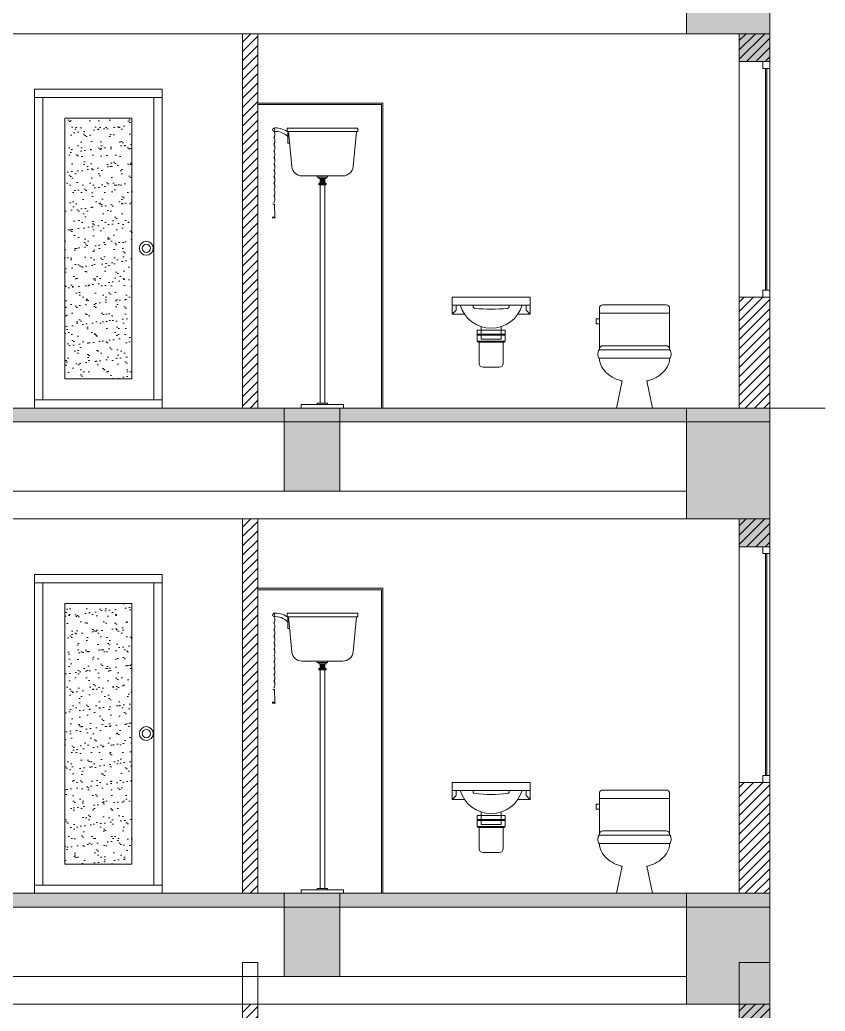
# Model space of a CAD drawing. Header units: millimetres. Extents: x -51 to 151, y -74 to 104.
# Drawn here: x 95.46 to 101.27, y -37.7 to -30.55 of the extents above; entities that cross this region are included whole.
import ezdxf

# ---------------------------------------------------------------- set-up
doc = ezdxf.new("R2010")
doc.units = ezdxf.units.MM
doc.header["$LTSCALE"] = 15
doc.layers.add('Akira01', color=7, linetype='Continuous')
doc.layers.add('Akira02', color=8, linetype='Continuous')

# ---------------------------------------------------------------- blocks, each defined once
blk = doc.blocks.new('Indoor')
at = {"lineweight": 5}
h = blk.add_hatch(dxfattribs=at)
h.set_pattern_fill('AR-SAND', color=153, scale=53.726984, style=0)
h.set_pattern_definition([(37.5, (631289.6, 71959.21), (-3.38444, 103.52243), [0, -81.66502, 0, -91.33587, 0, -87.30635]), (7.5, (631289.6, 71959.21), (95.08476, 151.6254), [0, -44.05613, 0, -73.60597, 0, -28.20667]), (327.5, (631223.515, 71959.21), (167.31345, 0.30404), [0, -26.86349, 0, -96.70857, 0, -126.25841]), (317.5, (631223.52, 71959.21), (161.51012, 47.15486), [0, -13.43175, 0, -63.39784, 0, -72.53143])])
h.paths.add_polyline_path([(662274.6, 13944), (662758.1, 13944), (662758.1, 15824.4), (662274.6, 15824.4)])
at = {"color": 7, "lineweight": 5}
for p, q in [((662976.4, 16034.4), (662056.4, 16034.4)), ((662056.4, 16034.4), (662056.4, 13734.4)), ((662976.4, 13734.4), (662976.4, 16034.4)), ((662976.4, 15974.4), (662056.4, 15974.4)), ((662116.4, 15974.4), (662116.4, 13794.4)), ((662916.4, 13794.4), (662916.4, 15974.4)), ((662274.6, 15824.4), (662274.6, 13944)), ((662758.1, 15824.4), (662274.6, 15824.4)), ((662758.1, 13944), (662758.1, 15824.4)), ((662274.6, 13944), (662758.1, 13944)), ((662056.4, 13794.4), (662976.4, 13794.4)), ((662056.4, 13734.4), (662976.4, 13734.4))]:
    blk.add_line(p, q, dxfattribs=at)
at = {"linetype": 'Continuous', "lineweight": 5}
blk.add_lwpolyline([(662758.1, 13944), (662274.6, 13944)], dxfattribs=at)
at = {"color": 7, "lineweight": 5}
for radius in [50, 30]:
    blk.add_circle((662861.5, 14886.4), radius, dxfattribs=at)
blk = doc.blocks.new('asdaw')
at = {"layer": 'Akira01', "lineweight": 9}
for p, q in [((712292.2, -38319.8), (712802.2, -38319.8)), ((712292.2, -38319.8), (712292.2, -38344.8)), ((712802.2, -38319.8), (712802.2, -38344.8)), ((712292.2, -38344.8), (712802.2, -38344.8)), ((712302.2, -38344.8), (712325.8, -38596.9)), ((712792.2, -38344.8), (712768.5, -38596.9)), ((712797.7, -38344.8), (712797.7, -38429.3)), ((712797.7, -38429.3), (712784.2, -38429.3)), ((712400.5, -38664.8), (712693.9, -38664.8)), ((712510.2, -38664.8), (712510.2, -38674.8)), ((712510.2, -38674.8), (712584.2, -38674.8)), ((712520.2, -38674.8), (712520.2, -38684.8)), ((712574.2, -38674.8), (712574.2, -38684.8)), ((712584.2, -38664.8), (712584.2, -38674.8)), ((712520.2, -38684.8), (712574.2, -38684.8)), ((712520.2, -38718.6), (712574.2, -38718.6)), ((712520.2, -38728.6), (712520.2, -38718.6)), ((712520.2, -38728.6), (712574.2, -38728.6)), ((712524.2, -38728.6), (712524.2, -38718.6)), ((712529.2, -38728.6), (712529.2, -38718.6)), ((712530.2, -38684.8), (712530.2, -38718.6)), ((712530.2, -38689.8), (712564.2, -38689.8)), ((712530.2, -38694.8), (712564.2, -38694.8)), ((712530.2, -38699.8), (712564.2, -38699.8)), ((712530.2, -38704.8), (712564.2, -38704.8)), ((712530.2, -38709.8), (712564.2, -38709.8)), ((712530.2, -38714.8), (712564.2, -38714.8)), ((712530.2, -38728.6), (712530.2, -40304.8)), ((712534.2, -38728.6), (712534.2, -38718.6)), ((712539.2, -38728.6), (712539.2, -38718.6)), ((712544.2, -38728.6), (712544.2, -38718.6)), ((712549.2, -38728.6), (712549.2, -38718.6)), ((712554.2, -38728.6), (712554.2, -38718.6)), ((712559.2, -38728.6), (712559.2, -38718.6)), ((712564.2, -38684.8), (712564.2, -38718.6)), ((712564.2, -38728.6), (712564.2, -38718.6)), ((712564.2, -38728.6), (712564.2, -40304.8)), ((712569.2, -38728.6), (712569.2, -38718.6)), ((712574.2, -38728.6), (712574.2, -38718.6)), ((712893.2, -38868.5), (712889.5, -38961.9)), ((712893.2, -38868.5), (712905.2, -38868.5)), ((712889.2, -38961.9), (712909.2, -38961.9)), ((712889.2, -38968.5), (712909.2, -38968.5)), ((712394.8, -40314.8), (712699.5, -40314.8)), ((712510.2, -40304.8), (712584.2, -40304.8)), ((712510.2, -40304.8), (712510.2, -40314.8)), ((712584.2, -40304.8), (712584.2, -40314.8)), ((712395, -40339.4), (712699.7, -40339.4))]:
    blk.add_line(p, q, dxfattribs=at)
blk.add_circle((712898.4, -38332.4), 8.69, dxfattribs=at)
for centre, radius, start, end in [((712885.2, -38465.1), 146.1, 83.33512, 124.63102), ((712885.2, -38465.1), 121.1, 83.33512, 136.2581), ((712970.5, -38364.3), 79.9, 172.43195, 180), ((712970.5, -38364.3), 79.9, 180, 187.56805), ((712934.8, -38359.6), 43.9, 162.21611, 172.43195), ((712934.8, -38369.1), 43.9, 187.56805, 197.78389), ((712934.8, -38408), 43.9, 162.21611, 172.43195), ((712912.5, -38352.4), 20.5, 142.24686, 162.21611), ((712912.5, -38376.2), 20.5, 197.78389, 217.75314), ((712912.5, -38400.9), 20.5, 142.24686, 162.21611), ((712970.5, -38412.8), 79.9, 172.43195, 180), ((712970.5, -38412.8), 79.9, 180, 187.56805), ((712970.5, -38461.7), 79.9, 172.43195, 180), ((712970.5, -38461.7), 79.9, 180, 187.56805), ((712934.8, -38417.5), 43.9, 187.56805, 197.78389), ((712934.8, -38457), 43.9, 162.21611, 172.43195), ((712912.5, -38424.7), 20.5, 197.78389, 217.75314), ((712912.5, -38449.8), 20.5, 142.24686, 162.21611), ((712970.5, -38510.6), 79.9, 172.43195, 180), ((712970.5, -38510.6), 79.9, 180, 187.56805), ((712934.8, -38466.4), 43.9, 187.56805, 197.78389), ((712934.8, -38505.9), 43.9, 162.21611, 172.43195), ((712934.8, -38515.4), 43.9, 187.56805, 197.78389), ((712934.8, -38550.9), 43.9, 162.21611, 172.43195), ((712912.5, -38473.6), 20.5, 197.78389, 217.75314), ((712912.5, -38498.7), 20.5, 142.24686, 162.21611), ((712912.5, -38522.5), 20.5, 197.78389, 217.75314), ((712912.5, -38543.8), 20.5, 142.24686, 162.21611), ((712400.5, -38589.8), 75, 185.35583, 270), ((712693.9, -38589.8), 75, 270, 354.64417), ((712970.5, -38555.7), 79.9, 172.43195, 180), ((712970.5, -38555.7), 79.9, 180, 187.56805), ((712970.5, -38601.7), 79.9, 172.43195, 180), ((712970.5, -38601.7), 79.9, 180, 187.56805), ((712934.8, -38560.4), 43.9, 187.56805, 197.78389), ((712934.8, -38596.9), 43.9, 162.21611, 172.43195), ((712912.5, -38567.6), 20.5, 197.78389, 217.75314), ((712912.5, -38589.8), 20.5, 142.24686, 162.21611), ((712970.5, -38646.7), 79.9, 172.43195, 180), ((712970.5, -38646.7), 79.9, 180, 187.56805), ((712934.8, -38606.4), 43.9, 187.56805, 197.78389), ((712934.8, -38642), 43.9, 162.21611, 172.43195), ((712934.8, -38651.5), 43.9, 187.56805, 197.78389), ((712934.8, -38689.9), 43.9, 162.21611, 172.43195), ((712912.5, -38613.6), 20.5, 197.78389, 217.75314), ((712912.5, -38634.8), 20.5, 142.24686, 162.21611), ((712912.5, -38658.6), 20.5, 197.78389, 217.75314), ((712912.5, -38682.7), 20.5, 142.24686, 162.21611), ((712970.5, -38694.6), 79.9, 172.43195, 180), ((712970.5, -38694.6), 79.9, 180, 187.56805), ((712970.5, -38740.6), 79.9, 172.43195, 180), ((712970.5, -38740.6), 79.9, 180, 187.56805), ((712934.8, -38699.4), 43.9, 187.56805, 197.78389), ((712934.8, -38735.9), 43.9, 162.21611, 172.43195), ((712934.8, -38745.4), 43.9, 187.56805, 197.78389), ((712912.5, -38706.5), 20.5, 197.78389, 217.75314), ((712912.5, -38728.7), 20.5, 142.24686, 162.21611), ((712970.5, -38785.7), 79.9, 172.43195, 180), ((712970.5, -38785.7), 79.9, 180, 187.56805), ((712970.5, -38832.6), 79.9, 172.43195, 180), ((712934.8, -38780.9), 43.9, 162.21611, 172.43195), ((712934.8, -38790.4), 43.9, 187.56805, 197.78389), ((712934.8, -38827.9), 43.9, 162.21611, 172.43195), ((712912.5, -38752.5), 20.5, 197.78389, 217.75314), ((712912.5, -38773.8), 20.5, 142.24686, 162.21611), ((712912.5, -38797.6), 20.5, 197.78389, 217.75314), ((712912.5, -38820.7), 20.5, 142.24686, 162.21611), ((712970.5, -38832.6), 79.9, 180, 187.56805), ((712934.8, -38837.4), 43.9, 187.56805, 197.78389), ((712912.5, -38844.5), 20.5, 197.78389, 217.75314), ((712899.2, -38888.2), 20.6, 73.10685, 106.89315), ((712898.9, -38965.2), 10.2, 161.17882, 198.82118), ((712739.6, -40324.3), 345, 178.42802, 182.50286), ((712354.7, -40324.3), 345, 357.49714, 1.57198)]:
    blk.add_arc(centre, radius, start, end, dxfattribs=at)
blk = doc.blocks.new('qweqer')
at = {"layer": 'Akira01', "lineweight": 9}
for p, q in [((749784.4, 228148.5), (749784.4, 228398.5)), ((750184.4, 228418.5), (749804.4, 228418.5)), ((750204.4, 228148.5), (750204.4, 228398.5)), ((749784.4, 228148.5), (749784.4, 228153.5)), ((750184.4, 228173.5), (749804.4, 228173.5)), ((750204.4, 228148.5), (750204.4, 228153.5)), ((749920, 227962.4), (749886.1, 227800.5)), ((750068.9, 227962.4), (750102.8, 227800.5)), ((749886.1, 227800.5), (750102.8, 227800.5))]:
    blk.add_line(p, q, dxfattribs=at)
for points in [[(749784.4, 228148.5, 0.218761), (749781.7, 228147.2, 0.09219), (749778.2, 228141.2, 0.048885), (749776.3, 228133.7, 0.036571), (749775.6, 228123.5, 0.036571), (749776.3, 228113.3, 0.048885), (749778.2, 228105.8, 0.09219), (749781.7, 228099.8, 0.218761), (749784.4, 228098.5, 0.218761)], [(750204.4, 228148.5, -0.218761), (750207.2, 228147.2, -0.09219), (750210.7, 228141.2, -0.048885), (750212.6, 228133.7, -0.036571), (750213.3, 228123.5, -0.036571), (750212.6, 228113.3, -0.048885), (750210.7, 228105.8, -0.09219), (750207.2, 228099.8, -0.218761), (750204.4, 228098.5, -0.218761)], [(749784.4, 228098.5, 0.135602), (749799, 228045.9, 0.106923), (749845.9, 227995.7, 0.081757), (749911.1, 227964.8, 0.00758), (749920, 227962.4, 0.06994)], [(750068.9, 227962.4, 0.00758), (750077.8, 227964.8, 0.081757), (750142.9, 227995.7, 0.106923), (750189.9, 228045.9, 0.135602), (750204.4, 228098.5, 0.135602)]]:
    blk.add_lwpolyline(points, format="xyb", dxfattribs=at)
for centre, start, end in [((749804.4, 228398.5), 90, 180), ((750184.4, 228398.5), 0, 90), ((749804.4, 228153.5), 90, 180), ((750184.4, 228153.5), 0, 90)]:
    blk.add_arc(centre, 20, start, end, dxfattribs=at)
at = {"layer": 'Akira02', "lineweight": 9}
for p, q in [((750204.4, 228368.5), (749784.4, 228368.5)), ((750204.4, 228333.7), (750224.4, 228333.7)), ((750224.4, 228333.7), (750224.4, 228303.7)), ((750224.4, 228303.7), (750204.4, 228303.7)), ((750204.4, 228148.5), (749784.4, 228148.5)), ((750204.4, 228098.5), (749784.4, 228098.5))]:
    blk.add_line(p, q, dxfattribs=at)
blk = doc.blocks.new('adawwqwe')
at = {"layer": 'Akira01', "lineweight": 9}
for p, q in [((746781.7, 237250.5), (747171.7, 237250.5)), ((746781.7, 237250.5), (746781.7, 237165.5)), ((746781.7, 237250.5), (746781.7, 237165.5)), ((746781.7, 237250.5), (747171.7, 237250.5)), ((746781.7, 237210.5), (747171.7, 237210.5)), ((746781.7, 237210.5), (747171.7, 237210.5)), ((747171.7, 237250.5), (747171.7, 237165.5)), ((747171.7, 237250.5), (747171.7, 237165.5)), ((746843.4, 237165.5), (746781.7, 237165.5)), ((746843.4, 237165.5), (746781.7, 237165.5)), ((747110, 237165.5), (747171.7, 237165.5)), ((747110, 237165.5), (747171.7, 237165.5)), ((747171.7, 237165.5), (747151.7, 237185.5)), ((747046.7, 237085.5), (746906.7, 237085.5)), ((746906.7, 237085.5), (746906.7, 237030.5)), ((746906.7, 237085.5), (746906.7, 237030.5)), ((746926.7, 237103.4), (746926.7, 237085.5)), ((746926.7, 237103.4), (746926.7, 237085.5)), ((746926.7, 237085.5), (746926.7, 237040.5)), ((747026.7, 237103.4), (747026.7, 237085.5)), ((747026.7, 237103.4), (747026.7, 237085.5)), ((747026.7, 237085.5), (747026.7, 237040.5)), ((747046.7, 237085.5), (747046.7, 237030.5)), ((747046.7, 237085.5), (747046.7, 237030.5)), ((746916.7, 237025.5), (746916.7, 236920.5)), ((746916.7, 237025.5), (746916.7, 236920.5)), ((747026.7, 237040.5), (746926.7, 237040.5)), ((747036.7, 237025.5), (747036.7, 236920.5)), ((747036.7, 237025.5), (747036.7, 236920.5)), ((747016.7, 236900.5), (746936.7, 236900.5)), ((747016.7, 236900.5), (746936.7, 236900.5))]:
    blk.add_line(p, q, dxfattribs=at)
for centre, radius, start, end in [((746976.7, 237257.5), 162, 196.8528, 343.1472), ((746976.7, 237257.5), 162, 196.8528, 343.1472), ((746911.7, 237030.5), 5, 180, 270), ((746911.7, 237030.5), 5, 180, 270), ((747041.7, 237030.5), 5, 270, 0), ((747041.7, 237030.5), 5, 270, 0), ((746936.7, 236920.5), 20, 180, 270), ((746936.7, 236920.5), 20, 180, 270), ((747016.7, 236920.5), 20, 270, 0), ((747016.7, 236920.5), 20, 270, 0)]:
    blk.add_arc(centre, radius, start, end, dxfattribs=at)
at = {"layer": 'Akira02', "lineweight": 9}
for p, q in [((746801.7, 237210.5), (746801.7, 237185.5)), ((747151.7, 237210.5), (747151.7, 237185.5)), ((746781.7, 237165.5), (746801.7, 237185.5)), ((747046.7, 237085.5), (746906.7, 237085.5)), ((747046.7, 237065.5), (746906.7, 237065.5)), ((747046.7, 237060.5), (746906.7, 237060.5)), ((747046.7, 237030.5), (746906.7, 237030.5)), ((747041.7, 237025.5), (746911.7, 237025.5)), ((747041.7, 237025.5), (746911.7, 237025.5))]:
    blk.add_line(p, q, dxfattribs=at)
for centre, radius, start, end in [((746896.7, 237204.5), 10, 143.1122, 264.2788), ((747056.7, 237204.5), 10, 275.7212, 36.8878), ((746976.7, 238003), 812.5, 264.2788, 275.7212)]:
    blk.add_arc(centre, radius, start, end, dxfattribs=at)

msp = doc.modelspace()

# ---------------------------------------------------------------- hatches: boundary and pattern name
at = {"linetype": 'Continuous', "lineweight": 13}
h = msp.add_hatch(color=256, dxfattribs=at)
h.dxf.hatch_style = 1
h.paths.add_polyline_path([(100.2663, -30.6473), (100.8663, -30.6473), (100.8663, -29.8473), (100.2663, -29.8473)])
at = {"linetype": 'Continuous', "lineweight": 13, "true_color": 0xb64b2b}
h = msp.add_hatch(dxfattribs=at)
h.set_pattern_fill('ANSI31', color=15, scale=0.015)
h.set_pattern_definition([(45, (-640.055973, -31.80791), (-0.0336759605, 0.0336759605), [])])
h.paths.add_polyline_path([(69.4863, -32.5473), (69.2663, -32.5473), (69.2663, -33.3473), (69.4863, -33.3473)])
h.paths.add_polyline_path([(69.4863, -30.6473), (69.2663, -30.6473), (69.2663, -30.8473), (69.3163, -30.8473), (69.4863, -30.8473)])
h.paths.add_polyline_path([(73.0663, -30.6473), (72.9563, -30.6473), (72.9563, -33.3473), (73.0663, -33.3473)])
h.paths.add_polyline_path([(80.7363, -30.6473), (80.6263, -30.6473), (80.6263, -30.9473), (80.7363, -30.9473)])
h.paths.add_polyline_path([(89.5063, -30.6473), (89.3963, -30.6473), (89.3963, -30.9473), (89.5063, -30.9473)])
h.paths.add_polyline_path([(97.1763, -30.6473), (97.0663, -30.6473), (97.0663, -33.3473), (97.1763, -33.3473)])
h.paths.add_polyline_path([(100.8663, -32.5473), (100.8163, -32.5473), (100.6463, -32.5473), (100.6463, -33.3473), (100.8663, -33.3473)])
h.paths.add_polyline_path([(100.8663, -30.6473), (100.6463, -30.6473), (100.6463, -30.8473), (100.8663, -30.8473)])
at = {"linetype": 'Continuous', "lineweight": 13}
h = msp.add_hatch(color=256, dxfattribs=at)
h.dxf.hatch_style = 1
h.paths.add_polyline_path([(100.6463, -30.6473), (100.8663, -30.6473), (100.8663, -30.8473), (100.6463, -30.8473)])
h = msp.add_hatch(color=143, dxfattribs=at)
h.dxf.hatch_style = 1
h.paths.add_polyline_path([(100.8463, -32.4973), (100.8463, -30.8973), (100.8363, -30.8973), (100.8363, -32.4973)])
h = msp.add_hatch(color=256, dxfattribs=at)
h.dxf.hatch_style = 1
h.paths.add_polyline_path([(69.2675, -33.3473), (69.2675, -33.4473), (100.8675, -33.4473), (100.8675, -33.5473), (100.8675, -33.3473)])
h = msp.add_hatch(color=256, dxfattribs=at)
h.dxf.hatch_style = 1
h.paths.add_polyline_path([(97.3663, -33.9473), (97.7663, -33.9473), (97.7663, -33.3473), (97.3663, -33.3473)])
h = msp.add_hatch(color=256, dxfattribs=at)
h.dxf.hatch_style = 1
h.paths.add_polyline_path([(100.2663, -34.1473), (100.8663, -34.1473), (100.8663, -33.3473), (100.2663, -33.3473)])
at = {"linetype": 'Continuous', "lineweight": 13, "true_color": 0xb64b2b}
h = msp.add_hatch(dxfattribs=at)
h.set_pattern_fill('ANSI31', color=15, scale=0.015)
h.set_pattern_definition([(45, (-640.055973, -35.30791), (-0.0336759605, 0.0336759605), [])])
h.paths.add_polyline_path([(69.4863, -36.0473), (69.2663, -36.0473), (69.2663, -36.8473), (69.4863, -36.8473)])
h.paths.add_polyline_path([(69.4863, -34.1473), (69.2663, -34.1473), (69.2663, -34.3473), (69.3163, -34.3473), (69.4863, -34.3473)])
h.paths.add_polyline_path([(73.0663, -34.1473), (72.9563, -34.1473), (72.9563, -36.8473), (73.0663, -36.8473)])
h.paths.add_polyline_path([(80.7363, -34.1473), (80.6263, -34.1473), (80.6263, -34.4473), (80.7363, -34.4473)])
h.paths.add_polyline_path([(89.5063, -34.1473), (89.3963, -34.1473), (89.3963, -34.4473), (89.5063, -34.4473)])
h.paths.add_polyline_path([(97.1763, -34.1473), (97.0663, -34.1473), (97.0663, -36.8473), (97.1763, -36.8473)])
h.paths.add_polyline_path([(100.8663, -36.0473), (100.8163, -36.0473), (100.6463, -36.0473), (100.6463, -36.8473), (100.8663, -36.8473)])
h.paths.add_polyline_path([(100.8663, -34.1473), (100.6463, -34.1473), (100.6463, -34.3473), (100.8663, -34.3473)])
at = {"linetype": 'Continuous', "lineweight": 13}
h = msp.add_hatch(color=256, dxfattribs=at)
h.dxf.hatch_style = 1
h.paths.add_polyline_path([(100.6463, -34.1473), (100.8663, -34.1473), (100.8663, -34.3473), (100.6463, -34.3473)])
h = msp.add_hatch(color=143, dxfattribs=at)
h.dxf.hatch_style = 1
h.paths.add_polyline_path([(100.8463, -35.9973), (100.8463, -34.3973), (100.8363, -34.3973), (100.8363, -35.9973)])
h = msp.add_hatch(color=256, dxfattribs=at)
h.dxf.hatch_style = 1
h.paths.add_polyline_path([(69.2663, -36.8473), (69.2663, -36.9473), (100.8663, -36.9473), (100.8663, -37.0473), (100.8663, -36.8473)])
h = msp.add_hatch(color=256, dxfattribs=at)
h.dxf.hatch_style = 1
h.paths.add_polyline_path([(97.3663, -37.4473), (97.7663, -37.4473), (97.7663, -36.8473), (97.3663, -36.8473)])
h = msp.add_hatch(color=256, dxfattribs=at)
h.dxf.hatch_style = 1
h.paths.add_polyline_path([(97.3663, -37.4473), (97.7663, -37.4473), (97.7663, -36.8473), (97.3663, -36.8473)])
h = msp.add_hatch(color=256, dxfattribs=at)
h.dxf.hatch_style = 1
h.paths.add_polyline_path([(100.2663, -37.6473), (100.8663, -37.6473), (100.8663, -36.8473), (100.2663, -36.8473)])
h = msp.add_hatch(color=256, dxfattribs=at)
h.dxf.hatch_style = 1
h.paths.add_polyline_path([(100.2663, -37.6473), (100.8663, -37.6473), (100.8663, -36.8473), (100.2663, -36.8473)])
h = msp.add_hatch(color=256, dxfattribs=at)
h.dxf.hatch_style = 1
h.paths.add_polyline_path([(100.6463, -37.3473), (100.8663, -37.3473), (100.8663, -37.8473), (100.6463, -37.8473)])
at = {"linetype": 'Continuous', "lineweight": 13, "true_color": 0xb64b2b}
h = msp.add_hatch(dxfattribs=at)
h.set_pattern_fill('ANSI31', color=15, scale=0.015)
h.set_pattern_definition([(45, (-640.055973, -38.80791), (-0.0336759605, 0.0336759605), [])])
h.paths.add_polyline_path([(69.4863, -39.5473), (69.2663, -39.5473), (69.2663, -40.3473), (69.4863, -40.3473)])
h.paths.add_polyline_path([(69.4863, -37.6473), (69.2663, -37.6473), (69.2663, -37.8473), (69.3163, -37.8473), (69.4863, -37.8473)])
h.paths.add_polyline_path([(73.0663, -37.6473), (72.9563, -37.6473), (72.9563, -40.3473), (73.0663, -40.3473)])
h.paths.add_polyline_path([(80.7363, -37.6473), (80.6263, -37.6473), (80.6263, -37.9473), (80.7363, -37.9473)])
h.paths.add_polyline_path([(89.5063, -37.6473), (89.3963, -37.6473), (89.3963, -37.9473), (89.5063, -37.9473)])
h.paths.add_polyline_path([(97.1763, -37.6473), (97.0663, -37.6473), (97.0663, -40.6473), (97.1763, -40.6473)])
h.paths.add_polyline_path([(100.8663, -39.5473), (100.8163, -39.5473), (100.6463, -39.5473), (100.6463, -40.3473), (100.8663, -40.3473)])
h.paths.add_polyline_path([(100.8663, -37.6473), (100.6463, -37.6473), (100.6463, -37.8473), (100.8663, -37.8473)])

# ---------------------------------------------------------------- linework, layer by layer
at = {"linetype": 'Continuous', "lineweight": 13}
for p, q in [((100.8663, -65.6473), (100.8663, -26.3473)), ((100.8663, -33.3473), (100.8663, -29.9473)), ((100.8663, -33.3473), (100.8663, -29.9473)), ((100.8663, -36.8473), (100.8663, -33.4473)), ((100.8663, -36.8473), (100.8663, -33.4473))]:
    msp.add_line(p, q, dxfattribs=at)
for points in [[(100.2663, -30.6473), (100.8663, -30.6473), (100.8663, -29.8473), (100.2663, -29.8473)], [(97.0663, -33.3473), (97.1763, -33.3473), (97.1763, -30.6473), (97.0663, -30.6473)], [(100.6463, -33.3473), (100.8663, -33.3473), (100.8663, -30.6473), (100.6463, -30.6473)], [(100.6463, -30.6473), (100.8663, -30.6473), (100.8663, -30.8473), (100.6463, -30.8473)], [(100.8663, -32.5473), (100.6463, -32.5473), (100.6463, -30.8473), (100.8663, -30.8473)], [(97.3663, -33.9473), (97.7663, -33.9473), (97.7663, -33.3473), (97.3663, -33.3473)], [(100.2663, -34.1473), (100.8663, -34.1473), (100.8663, -33.3473), (100.2663, -33.3473)], [(97.0663, -36.8473), (97.1763, -36.8473), (97.1763, -34.1473), (97.0663, -34.1473)], [(100.6463, -36.8473), (100.8663, -36.8473), (100.8663, -34.1473), (100.6463, -34.1473)], [(100.6463, -34.1473), (100.8663, -34.1473), (100.8663, -34.3473), (100.6463, -34.3473)], [(100.8663, -36.0473), (100.6463, -36.0473), (100.6463, -34.3473), (100.8663, -34.3473)], [(97.3663, -37.4473), (97.7663, -37.4473), (97.7663, -36.8473), (97.3663, -36.8473)], [(97.3663, -37.4473), (97.7663, -37.4473), (97.7663, -36.8473), (97.3663, -36.8473)], [(100.2663, -37.6473), (100.8663, -37.6473), (100.8663, -36.8473), (100.2663, -36.8473)], [(100.2663, -37.6473), (100.8663, -37.6473), (100.8663, -36.8473), (100.2663, -36.8473)], [(97.0663, -40.3473), (97.1763, -40.3473), (97.1763, -37.3473), (97.0663, -37.3473)], [(100.6463, -37.3473), (100.8663, -37.3473), (100.8663, -37.8473), (100.6463, -37.8473)], [(100.6463, -40.3473), (100.8663, -40.3473), (100.8663, -37.6473), (100.6463, -37.6473)]]:
    msp.add_lwpolyline(points, close=True, dxfattribs=at)
for points in [[(94.8663, -30.6473), (100.2663, -30.6473)], [(100.8663, -30.8473), (100.8663, -30.8973), (100.8163, -30.8973), (100.8163, -30.8473), (100.8663, -30.8473)], [(100.8663, -32.5473), (100.8663, -32.4973), (100.8163, -32.4973), (100.8163, -32.5473), (100.8663, -32.5473)], [(69.2663, -33.3473), (101.2663, -33.3473)], [(100.8663, -33.4473), (69.2663, -33.4473)], [(94.8663, -33.9473), (100.2663, -33.9473)], [(94.8663, -34.1473), (100.2663, -34.1473)], [(100.8663, -34.3473), (100.8663, -34.3973), (100.8163, -34.3973), (100.8163, -34.3473), (100.8663, -34.3473)], [(100.8663, -36.0473), (100.8663, -35.9973), (100.8163, -35.9973), (100.8163, -36.0473), (100.8663, -36.0473)], [(69.2663, -36.8473), (100.8663, -36.8473)], [(69.2663, -36.8473), (100.8663, -36.8473)], [(97.0663, -36.8473), (97.1763, -36.8473)], [(100.6463, -36.8473), (100.8663, -36.8473)], [(100.8663, -36.9473), (69.2663, -36.9473)], [(100.8663, -36.9473), (69.2663, -36.9473)], [(94.8663, -37.4473), (100.2663, -37.4473)], [(94.8663, -37.4473), (100.2663, -37.4473)], [(94.8663, -37.6473), (100.2663, -37.6473)], [(94.8663, -37.6473), (100.2663, -37.6473)], [(97.1763, -37.6473), (97.0663, -37.6473)]]:
    msp.add_lwpolyline(points, dxfattribs=at)
at = {"color": 143, "linetype": 'Continuous', "lineweight": 13}
for points in [[(100.8463, -32.4973), (100.8463, -30.8973), (100.8363, -30.8973), (100.8363, -32.4973)], [(100.8463, -35.9973), (100.8463, -34.3973), (100.8363, -34.3973), (100.8363, -35.9973)]]:
    msp.add_lwpolyline(points, close=True, dxfattribs=at)
at = {"color": 153, "linetype": 'Continuous', "lineweight": 13}
for points in [[(98.0763, -33.3473), (98.0763, -31.1473), (97.1763, -31.1473)], [(98.0663, -33.3473), (98.0663, -31.1573), (97.1763, -31.1573)], [(98.0763, -36.8473), (98.0763, -34.6473), (97.1763, -34.6473)], [(98.0663, -36.8473), (98.0663, -34.6573), (97.1763, -34.6573)]]:
    msp.add_lwpolyline(points, dxfattribs=at)

# ---------------------------------------------------------------- block references
at = {"linetype": 'Continuous', "lineweight": 13}
for name, p, xscale, yscale, zscale in [('Indoor', (-566.49, -47.0817), 0.001, 0.001, 0.001), ('asdaw', (810.1886, 6.9921), -0.001, 0.001, 0.001), ('adawwqwe', (1178.2805, -375.3873), -0.001445054945055073, 0.001445054945055073, 0.001445054945055073), ('qweqer', (1004.1285, -307.9968), -0.001205658123130256, 0.001205658123130256, 0.001205658123130256), ('Indoor', (-566.49, -50.5817), 0.001, 0.001, 0.001), ('asdaw', (810.1886, 3.4921), -0.001, 0.001, 0.001), ('adawwqwe', (1178.2805, -378.8873), -0.001445054945055073, 0.001445054945055073, 0.001445054945055073), ('qweqer', (1004.1285, -311.4968), -0.001205658123130256, 0.001205658123130256, 0.001205658123130256)]:
    msp.add_blockref(name, p, dxfattribs=dict(at, xscale=xscale, yscale=yscale, zscale=zscale))

doc.saveas('drawing.dxf')
